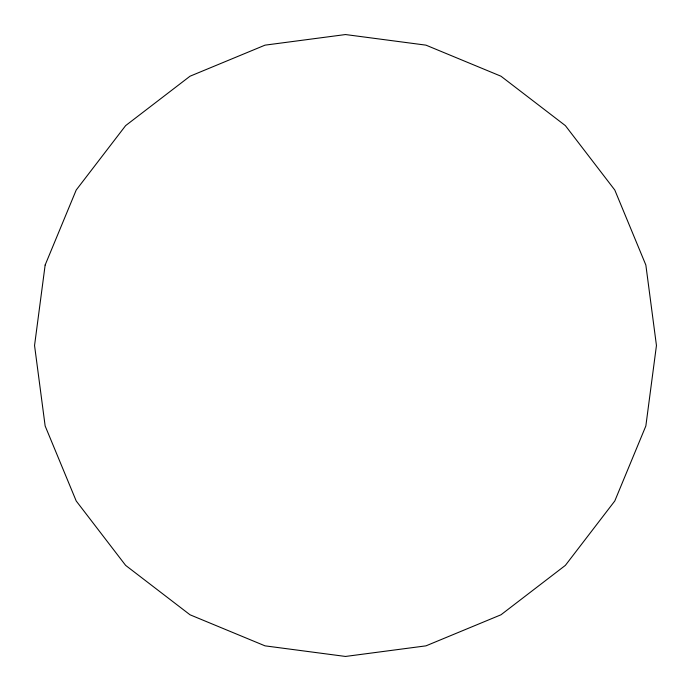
<?xml version="1.0" encoding="UTF-8"?>
<svg xmlns="http://www.w3.org/2000/svg" width="691" height="691" viewBox="0 0 691 691"><rect width="100%" height="100%" fill="white"/><g stroke="black" fill="none" stroke-linecap="round" stroke-linejoin="round"><path stroke-width="1.04" d="M45.148 265.024L34.55 345.5L45.148 425.976L76.209 500.975L125.624 565.376L190.025 614.791L265.024 645.852L345.5 656.45L425.976 645.852L500.975 614.791L565.376 565.376L614.791 500.975L645.852 425.976L656.45 345.5L645.852 265.024L614.791 190.025L565.376 125.624L500.975 76.209L425.976 45.148L345.5 34.55L265.024 45.148L190.025 76.209L125.624 125.624L76.209 190.025L45.148 265.024"/></g></svg>
